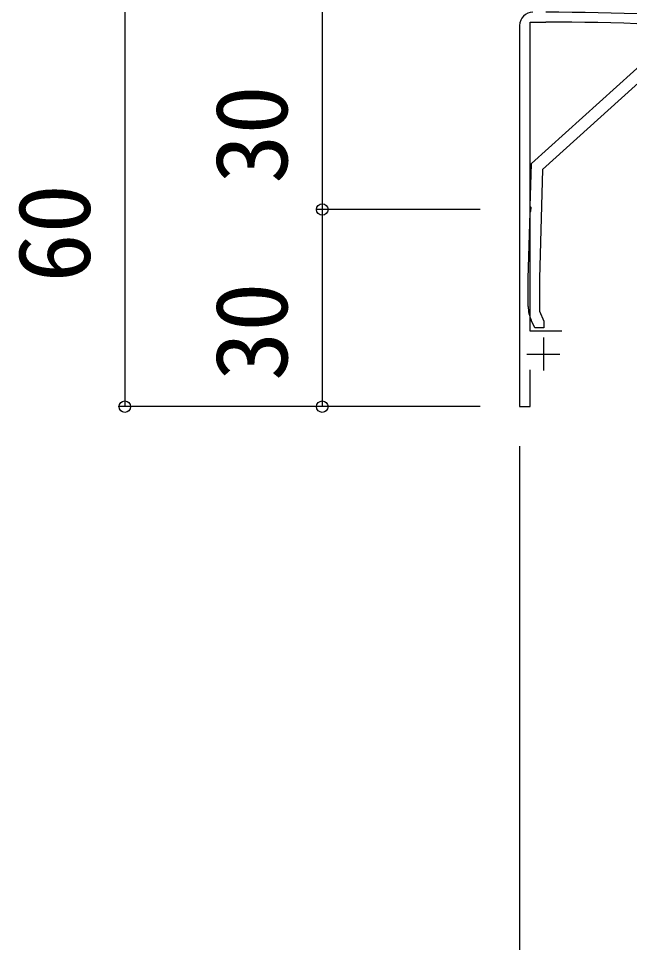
# Model space of a CAD drawing. Units: millimetres, scale not verified. Extents: x -875 to 875, y -1300 to 1294.
# Drawn here: x -274.7 to -181.9, y 824.8 to 965.3 of the extents above; entities that cross this region are included whole.
import ezdxf
from ezdxf.enums import TextEntityAlignment as Align

# ---------------------------------------------------------------- set-up
doc = ezdxf.new("R2010")
doc.units = ezdxf.units.MM
doc.header["$LTSCALE"] = 8
for name, color, linetype in [('0-2_YKK_11', 7, 'Continuous'), ('0-5_YKK_13', 4, 'Continuous'), ('0-7_YKK_D', 6, 'Continuous')]:
    doc.layers.add(name, color=color, linetype=linetype)
doc.styles.add('ＭＳ ゴシック', font='')
doc.styles.get('ＭＳ ゴシック').set_extended_font_data('MS Gothic')

msp = doc.modelspace()

# ---------------------------------------------------------------- linework, layer by layer
at = {"layer": '0-2_YKK_11'}
for p, q in [((-194.954, 916.795), (-194.954, 911.795)), ((-197.454, 914.295), (-192.454, 914.295))]:
    msp.add_line(p, q, dxfattribs=at)
for points in [[(-192.154, 917.795), (-196.954, 917.795), (-196.954, 964.795), (-194.554, 964.795)], [(-198.554, 964.295), (-198.554, 906.295), (-196.954, 906.295), (-196.954, 911.895)]]:
    msp.add_lwpolyline(points, dxfattribs=at)
for centre, radius, start, end in [((-196.554, 964.295), 2, 90.00001, 179.99999), ((-194.555, 581.593), 384.701, 85.28146, 89.99999), ((-194.554, 581.596), 383.199, 85.28153, 90.00001)]:
    msp.add_arc(centre, radius, start, end, dxfattribs=at)
at = {"layer": '0-5_YKK_13'}
for points in [[(-197.254, 921.548), (-197.254, 925.795), (-196.968, 935.837), (-196.842, 936.016), (-196.827, 936.566), (-196.941, 936.753), (-196.754, 943.295), (-178.661, 959.604)], [(-177.839, 957.922), (-195.08, 942.381), (-195.554, 925.77), (-195.554, 920.796), (-194.854, 919.295), (-194.854, 918.295), (-196.254, 918.295), (-196.786, 919.435)]]:
    msp.add_lwpolyline(points, dxfattribs=at)
msp.add_arc((-192.254, 921.548), 5, 180.00001, 204.99999, dxfattribs=at)
at = {"layer": '0-7_YKK_D'}
for p, q in [((-258.554, 966.295), (-258.554, 906.295)), ((-228.554, 966.295), (-228.554, 936.295)), ((-204.554, 936.295), (-229.554, 936.295)), ((-204.554, 936.295), (-229.554, 936.295)), ((-228.554, 936.295), (-228.554, 906.295)), ((-204.554, 906.295), (-259.554, 906.295)), ((-204.554, 906.295), (-229.554, 906.295)), ((-198.554, 900.295), (-198.554, 795.295)), ((-198.554, 900.295), (-198.554, 765.295))]:
    msp.add_line(p, q, dxfattribs=at)
for centre in [(-228.554, 936.295), (-228.554, 936.295), (-258.554, 906.295), (-228.554, 906.295)]:
    msp.add_circle(centre, 0.875, dxfattribs=at)

# ---------------------------------------------------------------- texts
at = {"layer": '0-7_YKK_D', "style": 'ＭＳ ゴシック'}
for s, p in [('30', (-230.554, 940.215)), ('60', (-260.554, 925.172)), ('30', (-230.554, 910.215))]:
    msp.add_text(s, height=11, rotation=90, dxfattribs=at).set_placement(p, align=Align.BOTTOM_LEFT)

doc.saveas('drawing.dxf')
